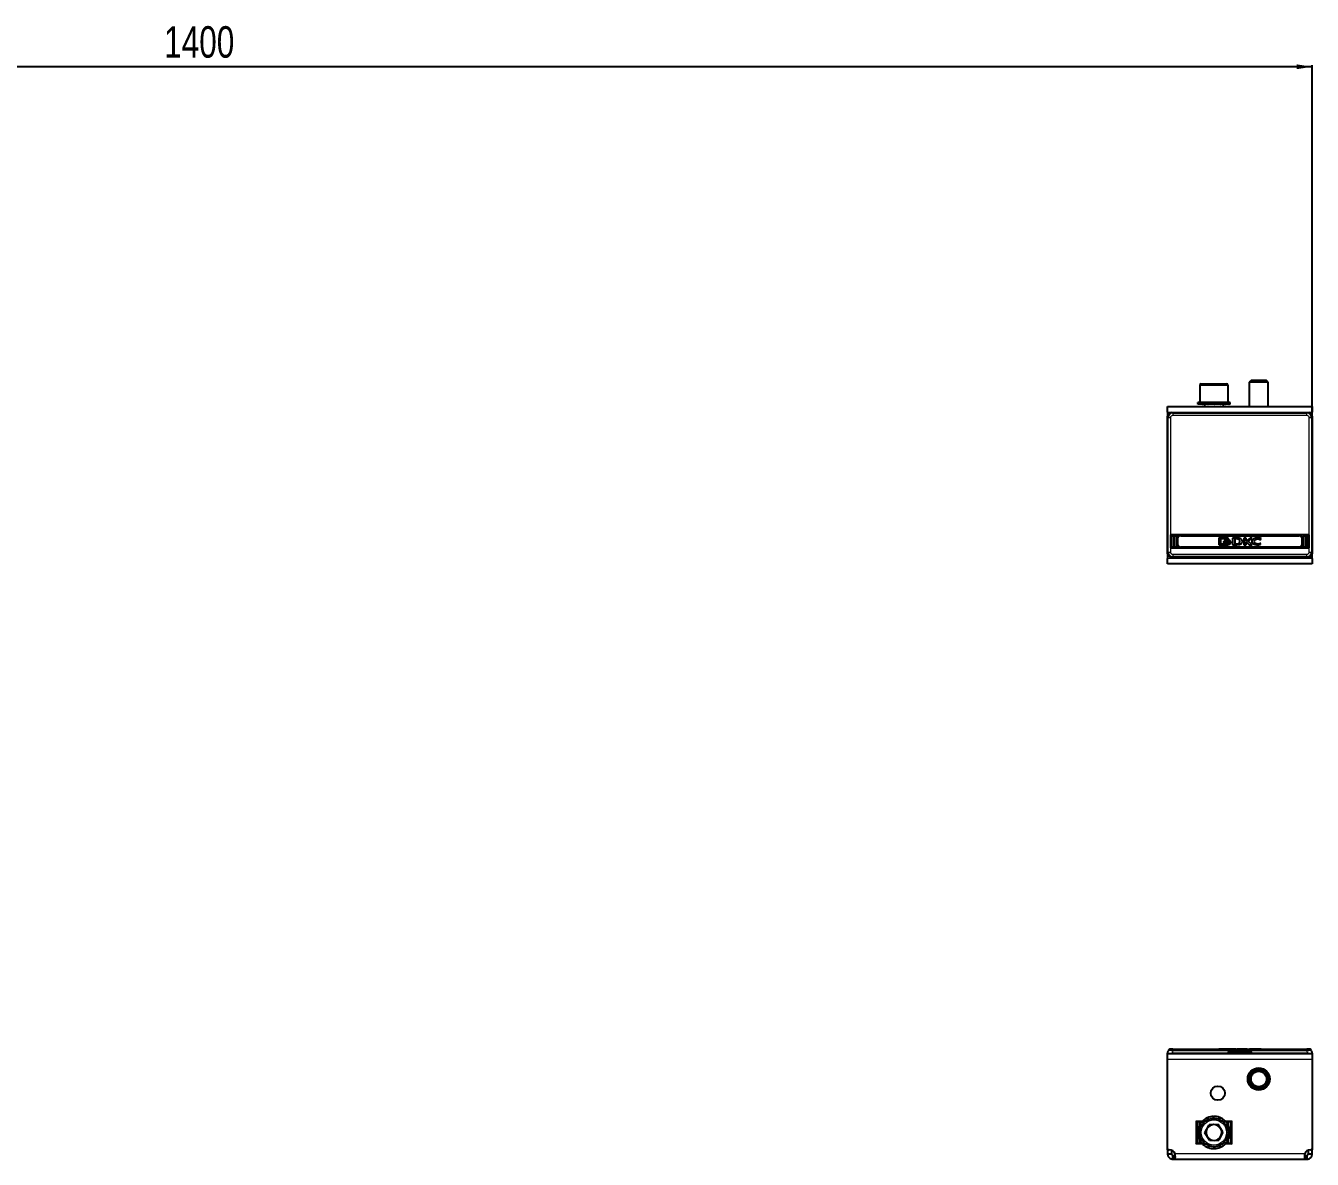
# Model space of a CAD drawing. Header units: millimetres. Extents: x -438 to 4980, y -870 to 658.
# Drawn here: x 379 to 1197, y -183 to 537 of the extents above; entities that cross this region are included whole.
import ezdxf

# ---------------------------------------------------------------- set-up
doc = ezdxf.new("R2010")
doc.units = ezdxf.units.MM
doc.layers.add('FORMAT', color=7, linetype='Continuous')
doc.styles.add('SLDTEXTSTYLE0', font='TXT', dxfattribs={"width": 0.75})
doc.dimstyles.new('SLDDIMSTYLE0', dxfattribs={"dimtxt": 20, "dimasz": 10, "dimexe": 0, "dimexo": 0.0625, "dimgap": 5, "dimtad": 2, "dimdec": 1, "dimrnd": 1e-09, "dimzin": 12, "dimdsep": 46, "dimtxsty": 'SLDTEXTSTYLE0', "dimsah": 1, "dimcen": 0.09, "dimadec": 0, "dimazin": 3, "dimtfac": 1, "dimtofl": 0, "dimtmove": 0, "dimatfit": 3, "dimfxl": 0, "dimfrac": 2, "dimtolj": 1, "dimtzin": 12, "dimarcsym": 0})

# ---------------------------------------------------------------- blocks, each defined once
blk = doc.blocks.new('_D_3')
at = {"layer": 'FORMAT'}
for p, q in [((-203.42, 288.93), (-203.42, 511.86)), ((1196.58, 510.86), (-203.42, 510.86)), ((1196.58, 288.93), (1196.58, 511.86))]:
    blk.add_line(p, q, dxfattribs=at)
for points in [[(-203.42, 510.86), (-193.42, 509.32), (-193.42, 512.4)], [(1196.58, 510.86), (1186.58, 512.4), (1186.58, 509.32)]]:
    blk.add_solid(points, dxfattribs=at)
at = {"layer": 'FORMAT', "insert": (467.02, 536.64), "char_height": 20, "attachment_point": 1, "style": 'SLDTEXTSTYLE0'}
blk.add_mtext('1400', dxfattribs=at)

msp = doc.modelspace()

# ---------------------------------------------------------------- linework, layer by layer
at = {"color": 7, "linetype": 'Continuous', "lineweight": 25}
for p, q in [((1157.65, 311.45), (1156.58, 310.37)), ((1167.5, 311.45), (1157.65, 311.45)), ((1168.58, 310.37), (1167.5, 311.45)), ((1125.08, 308.45), (1125.08, 297.45)), ((1126.08, 309.45), (1134.52, 309.45)), ((1134.52, 309.45), (1142.08, 309.45)), ((1143.08, 297.45), (1143.08, 308.45)), ((1156.58, 310.37), (1156.58, 294.95)), ((1168.58, 310.37), (1156.58, 310.37)), ((1168.58, 294.95), (1168.58, 310.37)), ((1104.58, 291.45), (1104.58, 294.95)), ((1104.58, 294.95), (1196.58, 294.95)), ((1123.83, 297.45), (1123.83, 296.45)), ((1123.83, 297.45), (1123.83, 297.2)), ((1124.65, 297.45), (1123.83, 297.45)), ((1123.83, 297.45), (1123.83, 297.45)), ((1123.83, 296.45), (1123.83, 296.7)), ((1124.65, 296.45), (1123.83, 296.45)), ((1123.83, 296.45), (1123.83, 296.45)), ((1124.65, 297.45), (1124.75, 297.45)), ((1124.65, 296.45), (1124.75, 296.45)), ((1124.75, 297.45), (1124.75, 297.2)), ((1126.9, 297.45), (1124.75, 297.45)), ((1124.75, 296.45), (1124.75, 296.7)), ((1126.9, 296.45), (1124.75, 296.45)), ((1126.9, 297.45), (1127.08, 297.45)), ((1126.9, 296.45), (1127.08, 296.45)), ((1127.08, 297.45), (1127.08, 297.2)), ((1130.25, 297.45), (1127.08, 297.45)), ((1127.08, 296.45), (1127.08, 296.7)), ((1130.25, 296.45), (1127.08, 296.45)), ((1128.08, 296.45), (1128.08, 294.95)), ((1130.25, 297.45), (1130.48, 297.45)), ((1130.25, 296.45), (1130.48, 296.45)), ((1130.48, 297.45), (1130.48, 297.2)), ((1134.18, 297.45), (1130.48, 297.45)), ((1130.48, 296.45), (1130.48, 296.7)), ((1134.18, 296.45), (1130.48, 296.45)), ((1134.18, 297.45), (1134.26, 297.45)), ((1134.18, 296.45), (1134.34, 296.45)), ((1134.34, 296.45), (1134.43, 296.45)), ((1134.38, 297.45), (1134.43, 297.45)), ((1134.43, 297.45), (1134.43, 297.2)), ((1138.09, 297.45), (1134.43, 297.45)), ((1134.43, 296.45), (1134.43, 296.7)), ((1138.09, 296.45), (1134.43, 296.45)), ((1138.09, 297.45), (1138.32, 297.45)), ((1138.09, 296.45), (1138.32, 296.45)), ((1138.32, 297.45), (1138.32, 297.2)), ((1141.4, 297.45), (1138.32, 297.45)), ((1138.32, 296.45), (1138.32, 296.7)), ((1141.4, 296.45), (1138.32, 296.45)), ((1140.08, 294.95), (1140.08, 296.45)), ((1141.4, 297.45), (1141.57, 297.45)), ((1141.4, 296.45), (1141.57, 296.45)), ((1141.57, 297.45), (1141.57, 297.2)), ((1143.59, 297.45), (1141.57, 297.45)), ((1141.57, 296.45), (1141.57, 296.7)), ((1143.59, 296.45), (1141.57, 296.45)), ((1143.59, 297.45), (1143.68, 297.45)), ((1143.59, 296.45), (1143.68, 296.45)), ((1143.68, 297.45), (1143.68, 297.2)), ((1144.33, 297.45), (1143.68, 297.45)), ((1143.68, 296.45), (1143.68, 296.7)), ((1144.33, 296.45), (1143.68, 296.45)), ((1144.33, 296.45), (1144.33, 297.45)), ((1196.58, 294.95), (1196.58, 291.45)), ((1104.58, 291.45), (1104.58, 288.92)), ((1104.58, 288.3), (1104.58, 288.92)), ((1104.58, 202.1), (1104.58, 288.3)), ((1106.85, 291.2), (1107.48, 291.2)), ((1107.48, 291.2), (1143.08, 291.2)), ((1143.08, 291.2), (1143.08, 291.06)), ((1143.58, 290.93), (1157.58, 290.93)), ((1158.08, 291.06), (1158.08, 291.2)), ((1158.08, 291.2), (1193.68, 291.2)), ((1193.68, 291.2), (1194.3, 291.2)), ((1196.58, 288.92), (1196.58, 291.45)), ((1196.58, 288.92), (1196.58, 288.3)), ((1196.58, 288.3), (1196.58, 202.1)), ((1194.68, 213.4), (1106.48, 213.4)), ((1106.48, 213.4), (1106.48, 205.2)), ((1106.98, 205.9), (1106.98, 212.7)), ((1107.18, 212.9), (1108.28, 212.9)), ((1108.48, 212.7), (1108.48, 205.9)), ((1108.98, 205.9), (1108.98, 212.7)), ((1109.18, 212.9), (1110.28, 212.9)), ((1110.48, 212.7), (1110.48, 205.9)), ((1112.98, 212.9), (1188.18, 212.9)), ((1190.68, 212.7), (1190.68, 205.9)), ((1190.88, 212.9), (1191.98, 212.9)), ((1192.18, 205.9), (1192.18, 212.7)), ((1192.68, 212.7), (1192.68, 205.9)), ((1192.88, 212.9), (1193.98, 212.9)), ((1194.18, 205.9), (1194.18, 212.7)), ((1194.68, 205.2), (1194.68, 213.4)), ((1106.48, 205.2), (1194.68, 205.2)), ((1108.28, 205.7), (1107.18, 205.7)), ((1110.28, 205.7), (1109.18, 205.7)), ((1110.98, 207.7), (1110.98, 210.9)), ((1188.18, 205.7), (1112.98, 205.7)), ((1137.15, 210.96), (1137.15, 207.64)), ((1142.83, 211.4), (1137.59, 211.4)), ((1137.59, 207.2), (1142.83, 207.2)), ((1138.56, 211.07), (1142.74, 211.07)), ((1138.56, 207.53), (1138.56, 211.07)), ((1141.02, 207.52), (1138.56, 207.53)), ((1140.3, 209.38), (1140.3, 208.93)), ((1140.3, 208.67), (1140.3, 208.2)), ((1142.74, 211.07), (1142.74, 210.68)), ((1142.74, 210.68), (1143.26, 210.68)), ((1143.26, 210.68), (1143.26, 210.96)), ((1144.75, 208.83), (1144.75, 209.28)), ((1144.75, 208.1), (1144.75, 208.57)), ((1148.72, 211.42), (1145.9, 211.4)), ((1145.9, 211.4), (1145.9, 207.2)), ((1145.9, 207.2), (1148.58, 207.21)), ((1148.52, 210.83), (1147.48, 210.82)), ((1147.48, 210.82), (1147.48, 207.72)), ((1147.48, 207.72), (1148.43, 207.73)), ((1148.58, 207.21), (1148.59, 207.21)), ((1148.59, 207.21), (1148.61, 207.21)), ((1154.49, 211.4), (1153, 211.4)), ((1153, 211.4), (1153, 207.2)), ((1153, 207.2), (1154.51, 207.2)), ((1154.49, 209.43), (1154.49, 211.4)), ((1157.16, 211.4), (1154.49, 209.43)), ((1154.51, 208.96), (1156.52, 207.2)), ((1154.51, 207.2), (1154.51, 208.96)), ((1155.76, 209.54), (1158.29, 211.4)), ((1158.35, 207.2), (1155.76, 209.54)), ((1156.52, 207.2), (1158.35, 207.2)), ((1158.29, 211.4), (1157.16, 211.4)), ((1163.56, 210.38), (1163.75, 210.38)), ((1163.74, 207.43), (1163.93, 207.97)), ((1163.75, 210.38), (1164.01, 211.1)), ((1163.93, 207.97), (1163.77, 207.97)), ((1190.18, 207.7), (1190.18, 210.9)), ((1191.98, 205.7), (1190.88, 205.7)), ((1193.98, 205.7), (1192.88, 205.7)), ((1104.58, 201.47), (1104.58, 202.1)), ((1104.58, 201.47), (1104.58, 198.45)), ((1104.58, 194.95), (1104.58, 198.45)), ((1107.48, 199.2), (1106.85, 199.2)), ((1143.08, 199.2), (1107.48, 199.2)), ((1143.08, 199.2), (1143.08, 199.33)), ((1143.58, 199.47), (1157.58, 199.47)), ((1158.08, 199.33), (1158.08, 199.2)), ((1193.68, 199.2), (1158.08, 199.2)), ((1194.3, 199.2), (1193.68, 199.2)), ((1196.58, 202.1), (1196.58, 201.47)), ((1196.58, 198.45), (1196.58, 201.47)), ((1196.58, 198.45), (1196.58, 194.95)), ((1196.58, 194.95), (1104.58, 194.95)), ((1104.58, -116.1), (1105.03, -114.41)), ((1107.93, -113.3), (1106.48, -113.3)), ((1107.93, -113.3), (1193.23, -113.3)), ((1137.15, -113.1), (1137.15, -113.3)), ((1142.81, -113.1), (1142.87, -113.1)), ((1142.87, -113.1), (1142.87, -113.3)), ((1142.87, -113.1), (1144, -113.1)), ((1144, -113.1), (1144, -113.3)), ((1144, -113.1), (1146.66, -113.1)), ((1146.66, -113.1), (1146.66, -113.3)), ((1146.66, -113.1), (1148.15, -113.1)), ((1148.15, -113.1), (1148.15, -113.3)), ((1148.96, -113.07), (1148.96, -113.3)), ((1152.43, -113.1), (1155.26, -113.1)), ((1155.26, -113.1), (1155.26, -113.3)), ((1156.4, -113.1), (1156.4, -113.3)), ((1156.66, -113.1), (1156.66, -113.3)), ((1157.89, -113.1), (1157.89, -113.3)), ((1158.33, -113.1), (1163.57, -113.1)), ((1164.01, -113.1), (1164.01, -113.3)), ((1194.68, -113.3), (1193.23, -113.3)), ((1196.13, -114.41), (1196.58, -116.1)), ((1104.58, -116.3), (1104.58, -116.1)), ((1104.58, -119.8), (1104.58, -116.3)), ((1196.58, -116.3), (1104.58, -116.3)), ((1104.58, -176.4), (1104.58, -119.8)), ((1143.08, -116.1), (1107.48, -116.1)), ((1143.08, -115.6), (1143.08, -116.1)), ((1143.08, -116.3), (1143.08, -116.1)), ((1157.58, -115.1), (1143.58, -115.1)), ((1158.08, -116.1), (1158.08, -115.6)), ((1193.68, -116.1), (1158.08, -116.1)), ((1158.08, -116.3), (1158.08, -116.1)), ((1196.58, -116.3), (1196.58, -119.8)), ((1196.58, -119.8), (1196.58, -176.4)), ((1122.73, -158.95), (1123.08, -159.3)), ((1123.08, -173.3), (1123.08, -159.3)), ((1123.08, -159.3), (1126.59, -159.3)), ((1123.08, -159.3), (1123.43, -159.65)), ((1125.64, -163.18), (1124.46, -162.74)), ((1124.55, -162.51), (1125.68, -163.06)), ((1124.83, -161.88), (1124.83, -160)), ((1125.99, -160), (1124.83, -160)), ((1127.47, -160.18), (1126.56, -159.33)), ((1126.73, -159.15), (1127.56, -160.09)), ((1127.08, -159.55), (1127.08, -159.82)), ((1128.31, -166.54), (1130.98, -161.42)), ((1130.32, -158.12), (1129.79, -156.99)), ((1130.02, -156.88), (1130.43, -158.07)), ((1136.75, -161.18), (1130.98, -161.42)), ((1133.73, -157.3), (1133.68, -156.05)), ((1133.93, -156.05), (1133.86, -157.3)), ((1139.85, -166.05), (1136.75, -161.18)), ((1137.2, -157.86), (1137.63, -156.68)), ((1137.87, -156.77), (1137.32, -157.9)), ((1140.19, -159.69), (1141.04, -158.77)), ((1141.22, -158.95), (1140.28, -159.78)), ((1145.08, -159.3), (1141.57, -159.3)), ((1143.33, -160), (1142.16, -160)), ((1142.25, -162.53), (1143.39, -162.01)), ((1143.49, -162.24), (1142.31, -162.65)), ((1143.33, -161.88), (1143.33, -160)), ((1144.73, -159.65), (1145.08, -159.3)), ((1145.08, -159.3), (1145.43, -158.95)), ((1145.08, -173.3), (1145.08, -159.3)), ((1123.83, -166.44), (1125.08, -166.52)), ((1125.09, -166.64), (1123.84, -166.69)), ((1124.67, -170.35), (1125.85, -169.94)), ((1125.9, -170.06), (1124.77, -170.58)), ((1124.83, -172.6), (1124.83, -170.71)), ((1131.41, -171.41), (1128.31, -166.54)), ((1131.41, -171.41), (1137.17, -171.17)), ((1139.85, -166.05), (1137.17, -171.17)), ((1143.6, -170.08), (1142.48, -169.54)), ((1142.52, -169.42), (1143.69, -169.85)), ((1143.07, -165.95), (1144.32, -165.9)), ((1144.33, -166.15), (1143.08, -166.08)), ((1143.33, -172.6), (1143.33, -170.71)), ((1104.58, -177.29), (1104.58, -176.4)), ((1104.58, -177.29), (1104.58, -179.8)), ((1104.58, -179.8), (1107.08, -179.8)), ((1107.08, -177.51), (1107.08, -179.8)), ((1122.73, -173.65), (1123.08, -173.3)), ((1123.08, -173.3), (1123.43, -172.95)), ((1126.59, -173.3), (1123.08, -173.3)), ((1124.83, -172.6), (1125.99, -172.6)), ((1126.93, -173.65), (1127.87, -172.82)), ((1127.96, -172.9), (1127.12, -173.82)), ((1130.29, -175.82), (1130.84, -174.69)), ((1130.96, -174.74), (1130.52, -175.91)), ((1134.22, -176.55), (1134.3, -175.29)), ((1134.43, -175.29), (1134.47, -176.54)), ((1138.14, -175.71), (1137.73, -174.52)), ((1137.84, -174.47), (1138.36, -175.61)), ((1141.43, -173.44), (1140.6, -172.5)), ((1140.68, -172.41), (1141.6, -173.26)), ((1141.08, -173.05), (1141.08, -172.78)), ((1141.57, -173.3), (1145.08, -173.3)), ((1142.16, -172.6), (1143.33, -172.6)), ((1144.73, -172.95), (1145.08, -173.3)), ((1145.08, -173.3), (1145.43, -173.65)), ((1194.08, -179.8), (1194.08, -177.51)), ((1194.08, -179.8), (1196.58, -179.8)), ((1196.58, -176.4), (1196.58, -177.29)), ((1196.58, -179.8), (1196.58, -177.29)), ((1108.08, -183.3), (1108.08, -180.8)), ((1108.08, -180.8), (1109.17, -180.8)), ((1108.08, -183.3), (1109.17, -183.3)), ((1109.17, -183.3), (1109.17, -180.8)), ((1109.17, -183.3), (1191.99, -183.3)), ((1191.99, -180.8), (1191.99, -183.3)), ((1191.99, -180.8), (1193.08, -180.8)), ((1191.99, -183.3), (1193.08, -183.3)), ((1193.08, -180.8), (1193.08, -183.3))]:
    msp.add_line(p, q, dxfattribs=at)
at = {"color": 8, "linetype": 'Continuous', "lineweight": 18}
for p, q in [((1134.57, 308.45), (1125.08, 308.45)), ((1143.08, 308.45), (1134.57, 308.45)), ((1104.58, 291.45), (1196.58, 291.45)), ((1105.03, 287.85), (1104.58, 288.3)), ((1106.48, 287.85), (1105.03, 287.85)), ((1105.03, 202.55), (1105.03, 287.85)), ((1106.48, 287.85), (1106.48, 213.4)), ((1107.48, 291.2), (1107.93, 290.74)), ((1107.93, 290.74), (1107.93, 289.3)), ((1107.93, 290.74), (1193.23, 290.74)), ((1193.23, 289.3), (1107.93, 289.3)), ((1193.23, 290.74), (1193.68, 291.2)), ((1193.23, 289.3), (1193.23, 290.74)), ((1194.68, 213.4), (1194.68, 287.85)), ((1196.13, 287.85), (1194.68, 287.85)), ((1196.58, 288.3), (1196.13, 287.85)), ((1196.13, 287.85), (1196.13, 202.55)), ((1106.98, 205.9), (1106.98, 212.7)), ((1106.98, 212.7), (1107.08, 212.7)), ((1106.98, 212.7), (1106.98, 212.7)), ((1107.08, 212.7), (1107.08, 205.9)), ((1107.18, 212.8), (1107.18, 212.9)), ((1107.18, 212.9), (1108.28, 212.9)), ((1107.18, 212.9), (1107.18, 212.9)), ((1108.28, 212.8), (1107.18, 212.8)), ((1108.28, 212.8), (1108.28, 212.9)), ((1108.28, 212.9), (1108.28, 212.9)), ((1108.38, 205.9), (1108.38, 212.7)), ((1108.38, 212.7), (1108.48, 212.7)), ((1108.48, 212.7), (1108.48, 205.9)), ((1108.48, 212.7), (1108.48, 212.7)), ((1108.98, 205.9), (1108.98, 212.7)), ((1108.98, 212.7), (1109.08, 212.7)), ((1108.98, 212.7), (1108.98, 212.7)), ((1109.08, 212.7), (1109.08, 205.9)), ((1109.18, 212.8), (1109.18, 212.9)), ((1109.18, 212.9), (1110.28, 212.9)), ((1109.18, 212.9), (1109.18, 212.9)), ((1110.28, 212.8), (1109.18, 212.8)), ((1110.28, 212.8), (1110.28, 212.9)), ((1110.28, 212.9), (1110.28, 212.9)), ((1110.38, 205.9), (1110.38, 212.7)), ((1110.38, 212.7), (1110.48, 212.7)), ((1110.48, 212.7), (1110.48, 205.9)), ((1110.48, 212.7), (1110.48, 212.7)), ((1112.98, 212.9), (1188.18, 212.9)), ((1112.98, 212.8), (1112.98, 212.9)), ((1112.98, 212.9), (1112.98, 212.9)), ((1188.18, 212.8), (1112.98, 212.8)), ((1188.18, 212.9), (1188.18, 212.8)), ((1188.18, 212.9), (1188.18, 212.9)), ((1190.68, 212.7), (1190.78, 212.7)), ((1190.68, 205.9), (1190.68, 212.7)), ((1190.68, 212.7), (1190.68, 212.7)), ((1190.78, 212.7), (1190.78, 205.9)), ((1190.88, 212.9), (1190.88, 212.8)), ((1190.88, 212.9), (1191.98, 212.9)), ((1190.88, 212.9), (1190.88, 212.9)), ((1191.98, 212.8), (1190.88, 212.8)), ((1191.98, 212.9), (1191.98, 212.8)), ((1191.98, 212.9), (1191.98, 212.9)), ((1192.08, 205.9), (1192.08, 212.7)), ((1192.08, 212.7), (1192.18, 212.7)), ((1192.18, 212.7), (1192.18, 205.9)), ((1192.18, 212.7), (1192.18, 212.7)), ((1192.68, 205.9), (1192.68, 212.7)), ((1192.78, 212.7), (1192.68, 212.7)), ((1192.68, 212.7), (1192.68, 212.7)), ((1192.78, 212.7), (1192.78, 205.9)), ((1192.88, 212.8), (1192.88, 212.9)), ((1192.88, 212.9), (1193.98, 212.9)), ((1192.88, 212.9), (1192.88, 212.9)), ((1193.98, 212.8), (1192.88, 212.8)), ((1193.98, 212.8), (1193.98, 212.9)), ((1193.98, 212.9), (1193.98, 212.9)), ((1194.08, 205.9), (1194.08, 212.7)), ((1194.18, 212.7), (1194.08, 212.7)), ((1194.18, 212.7), (1194.18, 205.9)), ((1194.18, 212.7), (1194.18, 212.7)), ((1106.48, 205.2), (1106.48, 202.55)), ((1106.98, 205.9), (1107.08, 205.9)), ((1106.98, 205.9), (1106.98, 205.9)), ((1107.18, 205.8), (1108.28, 205.8)), ((1107.18, 205.7), (1107.18, 205.8)), ((1108.28, 205.7), (1107.18, 205.7)), ((1107.18, 205.7), (1107.18, 205.7)), ((1108.28, 205.7), (1108.28, 205.8)), ((1108.28, 205.7), (1108.28, 205.7)), ((1108.38, 205.9), (1108.48, 205.9)), ((1108.48, 205.9), (1108.48, 205.9)), ((1108.98, 205.9), (1109.08, 205.9)), ((1108.98, 205.9), (1108.98, 205.9)), ((1109.18, 205.8), (1110.28, 205.8)), ((1109.18, 205.7), (1109.18, 205.8)), ((1110.28, 205.7), (1109.18, 205.7)), ((1109.18, 205.7), (1109.18, 205.7)), ((1110.28, 205.7), (1110.28, 205.8)), ((1110.28, 205.7), (1110.28, 205.7)), ((1110.38, 205.9), (1110.48, 205.9)), ((1110.48, 205.9), (1110.48, 205.9)), ((1110.98, 207.7), (1110.98, 210.9)), ((1111.08, 210.9), (1110.98, 210.9)), ((1110.98, 210.9), (1110.98, 210.9)), ((1111.08, 207.7), (1110.98, 207.7)), ((1110.98, 207.7), (1110.98, 207.7)), ((1111.08, 210.9), (1111.08, 207.7)), ((1112.98, 205.8), (1188.18, 205.8)), ((1112.98, 205.8), (1112.98, 205.7)), ((1188.18, 205.7), (1112.98, 205.7)), ((1112.98, 205.7), (1112.98, 205.7)), ((1188.18, 205.7), (1188.18, 205.8)), ((1188.18, 205.7), (1188.18, 205.7)), ((1190.08, 207.7), (1190.08, 210.9)), ((1190.18, 210.9), (1190.08, 210.9)), ((1190.18, 207.7), (1190.08, 207.7)), ((1190.18, 210.9), (1190.18, 207.7)), ((1190.18, 210.9), (1190.18, 210.9)), ((1190.18, 207.7), (1190.18, 207.7)), ((1190.68, 205.9), (1190.78, 205.9)), ((1190.68, 205.9), (1190.68, 205.9)), ((1190.88, 205.8), (1191.98, 205.8)), ((1190.88, 205.8), (1190.88, 205.7)), ((1191.98, 205.7), (1190.88, 205.7)), ((1190.88, 205.7), (1190.88, 205.7)), ((1191.98, 205.8), (1191.98, 205.7)), ((1191.98, 205.7), (1191.98, 205.7)), ((1192.08, 205.9), (1192.18, 205.9)), ((1192.18, 205.9), (1192.18, 205.9)), ((1192.78, 205.9), (1192.68, 205.9)), ((1192.68, 205.9), (1192.68, 205.9)), ((1192.88, 205.7), (1192.88, 205.8)), ((1192.88, 205.8), (1193.98, 205.8)), ((1193.98, 205.7), (1192.88, 205.7)), ((1192.88, 205.7), (1192.88, 205.7)), ((1193.98, 205.7), (1193.98, 205.8)), ((1193.98, 205.7), (1193.98, 205.7)), ((1194.18, 205.9), (1194.08, 205.9)), ((1194.18, 205.9), (1194.18, 205.9)), ((1194.68, 202.55), (1194.68, 205.2)), ((1104.58, 202.1), (1105.03, 202.55)), ((1196.58, 198.45), (1104.58, 198.45)), ((1105.03, 202.55), (1106.48, 202.55)), ((1107.93, 199.65), (1107.48, 199.2)), ((1107.93, 201.1), (1193.23, 201.1)), ((1107.93, 201.1), (1107.93, 199.65)), ((1193.23, 199.65), (1107.93, 199.65)), ((1193.23, 199.65), (1193.23, 201.1)), ((1193.68, 199.2), (1193.23, 199.65)), ((1194.68, 202.55), (1196.13, 202.55)), ((1196.13, 202.55), (1196.58, 202.1)), ((1107.93, -114.41), (1107.48, -116.1)), ((1107.93, -113.3), (1107.93, -114.41)), ((1193.23, -114.41), (1107.93, -114.41)), ((1139.26, -113.1), (1139.26, -113.3)), ((1150.07, -113.1), (1150.07, -113.3)), ((1152.43, -113.1), (1152.43, -113.3)), ((1158.33, -113.1), (1158.33, -113.3)), ((1163.57, -113.1), (1163.57, -113.3)), ((1193.23, -114.41), (1193.23, -113.3)), ((1193.68, -116.1), (1193.23, -114.41)), ((1196.58, -119.8), (1104.58, -119.8)), ((1143.58, -115.6), (1143.08, -115.6)), ((1143.58, -115.6), (1143.58, -115.1)), ((1143.58, -115.6), (1143.58, -116.3)), ((1157.58, -115.6), (1143.58, -115.6)), ((1157.58, -115.6), (1157.58, -115.1)), ((1157.58, -116.3), (1157.58, -115.6)), ((1157.58, -115.6), (1158.08, -115.6)), ((1122.73, -173.65), (1122.73, -158.95)), ((1122.73, -158.95), (1126.93, -158.95)), ((1126.28, -159.65), (1123.43, -159.65)), ((1123.43, -159.65), (1123.43, -172.95)), ((1140.88, -158.95), (1141.22, -158.95)), ((1141.22, -158.95), (1145.43, -158.95)), ((1144.73, -159.65), (1141.88, -159.65)), ((1144.73, -172.95), (1144.73, -159.65)), ((1145.43, -158.95), (1145.43, -173.65)), ((1105.14, -177.29), (1104.58, -177.29)), ((1191.75, -179.8), (1109.41, -179.8)), ((1126.93, -173.65), (1122.73, -173.65)), ((1123.43, -172.95), (1126.28, -172.95)), ((1127.27, -173.65), (1126.93, -173.65)), ((1145.43, -173.65), (1141.22, -173.65)), ((1141.88, -172.95), (1144.73, -172.95)), ((1196.58, -177.29), (1196.02, -177.29))]:
    msp.add_line(p, q, dxfattribs=at)
at = {"color": 7, "linetype": 'Continuous', "lineweight": 25}
for centre, radius in [((1162.58, -132.3), 7), ((1162.58, -132.3), 6.5), ((1162.58, -132.3), 6), ((1162.58, -132.3), 4.92), ((1136.58, -141.3), 4.5), ((1134.08, -166.3), 9)]:
    msp.add_circle(centre, radius, dxfattribs=at)
at = {"color": 8, "linetype": 'Continuous', "lineweight": 18}
for centre, radius in [((1162.58, -132.3), 6.25), ((1134.08, -166.3), 8)]:
    msp.add_circle(centre, radius, dxfattribs=at)
at = {"color": 7, "linetype": 'Continuous', "lineweight": 25}
for centre, radius, start, end in [((1126.08, 308.45), 1, 90, 180), ((1142.08, 308.45), 1, 0, 90), ((1107.18, 212.7), 0.2, 90, 180), ((1108.28, 212.7), 0.2, 360, 90), ((1109.18, 212.7), 0.2, 90, 180), ((1110.28, 212.7), 0.2, 360, 90), ((1112.98, 210.9), 2, 90, 180), ((1188.18, 210.9), 2, 0, 90), ((1190.88, 212.7), 0.2, 90, 180), ((1191.98, 212.7), 0.2, 0, 90), ((1192.88, 212.7), 0.2, 90, 180), ((1193.98, 212.7), 0.2, 0, 90), ((1107.18, 205.9), 0.2, 180, 270), ((1108.28, 205.9), 0.2, 270, 360), ((1109.18, 205.9), 0.2, 180, 270), ((1110.28, 205.9), 0.2, 270, 360), ((1112.98, 207.7), 2, 180, 270), ((1188.18, 207.7), 2, 270, 0), ((1190.88, 205.9), 0.2, 180, 270), ((1191.98, 205.9), 0.2, 270, 0), ((1192.88, 205.9), 0.2, 180, 270), ((1193.98, 205.9), 0.2, 270, 0), ((1106.48, -114.8), 1.5, 90, 165), ((1194.68, -114.8), 1.5, 15, 90), ((1143.58, -115.6), 0.5, 90, 180), ((1157.58, -115.6), 0.5, 0, 90), ((1134.08, -166.3), 10.25, 159.71037, 180.81447), ((1134.08, -166.3), 10.25, 137.21037, 158.31447), ((1134.08, -166.3), 10.25, 114.71037, 135.81447), ((1134.08, -166.3), 5, 92.43345, 152.43345), ((1134.08, -166.3), 10.25, 92.21037, 113.31447), ((1134.08, -166.3), 5, 32.43345, 92.43345), ((1134.08, -166.3), 10.25, 69.71037, 90.81447), ((1134.08, -166.3), 10.25, 47.21037, 68.31447), ((1134.08, -166.3), 10.25, 24.71037, 45.81447), ((1134.08, -166.3), 10.25, 2.21037, 23.31447), ((1134.08, -166.3), 10.25, 182.21037, 203.31447), ((1134.08, -166.3), 10.25, 204.71037, 225.81447), ((1134.08, -166.3), 5, 152.43345, 212.43345), ((1134.08, -166.3), 5, 212.43345, 272.43345), ((1134.08, -166.3), 5, 272.43345, 332.43345), ((1134.08, -166.3), 5, 332.43345, 32.43345), ((1134.08, -166.3), 10.25, 317.21037, 338.31447), ((1134.08, -166.3), 10.25, 339.71037, 0.81447), ((1105.58, -176.4), 1, 180, 276.37937), ((1106.08, -180.87), 3.5, 17.82529, 96.37937), ((1134.08, -166.3), 10.25, 227.21037, 248.31447), ((1134.08, -166.3), 10.25, 249.71037, 270.81447), ((1134.08, -166.3), 10.25, 272.21037, 293.31447), ((1134.08, -166.3), 10.25, 294.71037, 315.81447), ((1195.08, -180.87), 3.5, 83.62063, 162.17471), ((1195.58, -176.4), 1, 263.62063, 0)]:
    msp.add_arc(centre, radius, start, end, dxfattribs=at)
at = {"color": 8, "linetype": 'Continuous', "lineweight": 18}
for centre, radius, start, end in [((1107.18, 212.7), 0.198, 90, 180), ((1107.18, 212.7), 0.0982, 90, 180), ((1108.28, 212.7), 0.198, 360, 90), ((1108.28, 212.7), 0.0982, 360, 90), ((1109.18, 212.7), 0.198, 90, 180), ((1109.18, 212.7), 0.0982, 90, 180), ((1110.28, 212.7), 0.198, 360, 90), ((1110.28, 212.7), 0.0982, 360, 90), ((1112.98, 210.9), 2, 90, 180), ((1112.98, 210.9), 1.9, 90, 180), ((1188.18, 210.9), 2, 0, 90), ((1188.18, 210.9), 1.9, 0, 90), ((1190.88, 212.7), 0.198, 90, 180), ((1190.88, 212.7), 0.0982, 90, 180), ((1191.98, 212.7), 0.198, 0, 90), ((1191.98, 212.7), 0.0982, 0, 90), ((1192.88, 212.7), 0.198, 90, 180), ((1192.88, 212.7), 0.0982, 90, 180), ((1193.98, 212.7), 0.198, 0, 90), ((1193.98, 212.7), 0.0982, 0, 90), ((1107.18, 205.9), 0.198, 180, 270), ((1107.18, 205.9), 0.0982, 180, 270), ((1108.28, 205.9), 0.0982, 270, 360), ((1108.28, 205.9), 0.198, 270, 360), ((1109.18, 205.9), 0.198, 180, 270), ((1109.18, 205.9), 0.0982, 180, 270), ((1110.28, 205.9), 0.0982, 270, 360), ((1110.28, 205.9), 0.198, 270, 360), ((1112.98, 207.7), 2, 180, 270), ((1112.98, 207.7), 1.9, 180, 270), ((1188.18, 207.7), 1.9, 270, 0), ((1188.18, 207.7), 2, 270, 0), ((1190.88, 205.9), 0.198, 180, 270), ((1190.88, 205.9), 0.0982, 180, 270), ((1191.98, 205.9), 0.0982, 270, 0), ((1191.98, 205.9), 0.198, 270, 0), ((1192.88, 205.9), 0.198, 180, 270), ((1192.88, 205.9), 0.0982, 180, 270), ((1193.98, 205.9), 0.0982, 270, 0), ((1193.98, 205.9), 0.198, 270, 0)]:
    msp.add_arc(centre, radius, start, end, dxfattribs=at)
at = {"color": 7, "linetype": 'Continuous', "lineweight": 25}
for centre, major_axis, ratio, start_param, end_param in [((1107.63, 288.15), (2.27, -2.27), 0.935113, 2.575748, 3.707437), ((1143.58, 291.06), (0.5, 0), 0.267949, 3.141593, 4.712389), ((1157.58, 291.06), (0.5, 0), 0.267949, 4.712389, 6.283185), ((1193.53, 288.15), (-2.27, -2.27), 0.935113, 2.575748, 3.707437), ((1107.63, 202.25), (2.27, 2.27), 0.935113, 2.575748, 3.707437), ((1143.58, 199.33), (0.5, 0), 0.267949, 1.570796, 3.141593), ((1157.58, 199.33), (0.5, 0), 0.267949, 0, 1.570796), ((1193.53, 202.25), (-2.27, 2.27), 0.935113, 2.575748, 3.707437), ((1104.58, -127.69), (3.1, 11.57), 0.250563, 0.067037, 0.253072), ((1196.58, -127.69), (-3.1, 11.57), 0.250563, 6.030113, 6.216148)]:
    msp.add_ellipse(centre, major_axis=major_axis, ratio=ratio, start_param=start_param, end_param=end_param, dxfattribs=at)
at = {"color": 8, "linetype": 'Continuous', "lineweight": 18}
for centre, major_axis, ratio, start_param, end_param in [((1108.03, 287.74), (2.13, -2.13), 0.997754, 2.389713, 3.893472), ((1108.03, 287.74), (1.13, -1.13), 0.935113, 2.389713, 3.893472), ((1193.12, 287.74), (2.13, 2.13), 0.997754, 5.531306, 7.035065), ((1193.12, 287.74), (-1.13, -1.13), 0.935113, 2.389713, 3.893472), ((1108.03, 202.65), (2.13, 2.13), 0.997754, 2.389713, 3.893472), ((1108.03, 202.65), (1.13, 1.13), 0.935113, 2.389713, 3.893472), ((1193.12, 202.65), (-1.13, 1.13), 0.935113, 2.389713, 3.893472), ((1193.12, 202.65), (-2.13, 2.13), 0.997754, 2.389713, 3.893472), ((1108.03, -114.8), (3, -0.38), 0.123038, 1.621093, 3.124852), ((1193.12, -114.8), (3, 0.38), 0.123038, 0.016741, 1.520499)]:
    msp.add_ellipse(centre, major_axis=major_axis, ratio=ratio, start_param=start_param, end_param=end_param, dxfattribs=at)
at = {"color": 7, "linetype": 'Continuous', "lineweight": 25}
for points, knots in [([(1123.83, 297.2), (1123.83, 297.24), (1123.83, 297.3), (1123.83, 297.38), (1123.83, 297.43), (1123.83, 297.45)], [0, 0, 0, 0, 0.499981, 0.749988, 1, 1, 1, 1]), ([(1123.83, 296.45), (1123.83, 296.47), (1123.83, 296.51), (1123.83, 296.59), (1123.83, 296.66), (1123.83, 296.7)], [0, 0, 0, 0, 0.25014, 0.50028, 1, 1, 1, 1]), ([(1124.75, 297.2), (1124.73, 297.24), (1124.7, 297.3), (1124.67, 297.38), (1124.66, 297.43), (1124.65, 297.45)], [0, 0, 0, 0, 0.499981, 0.749988, 1, 1, 1, 1]), ([(1124.65, 296.45), (1124.66, 296.47), (1124.67, 296.51), (1124.7, 296.59), (1124.73, 296.66), (1124.75, 296.7)], [0, 0, 0, 0, 0.25014, 0.50028, 1, 1, 1, 1]), ([(1127.08, 297.2), (1127.05, 297.24), (1127.01, 297.3), (1126.95, 297.38), (1126.92, 297.43), (1126.9, 297.45)], [0, 0, 0, 0, 0.4999808, 0.7499881, 1, 1, 1, 1]), ([(1126.9, 296.45), (1126.92, 296.47), (1126.95, 296.51), (1127.01, 296.59), (1127.05, 296.66), (1127.08, 296.7)], [0, 0, 0, 0, 0.25014, 0.50028, 1, 1, 1, 1]), ([(1130.48, 297.2), (1130.44, 297.24), (1130.38, 297.3), (1130.31, 297.38), (1130.27, 297.43), (1130.25, 297.45)], [0, 0, 0, 0, 0.499981, 0.749988, 1, 1, 1, 1]), ([(1130.25, 296.45), (1130.27, 296.47), (1130.31, 296.51), (1130.38, 296.59), (1130.44, 296.66), (1130.48, 296.7)], [0, 0, 0, 0, 0.2501401, 0.5002802, 1, 1, 1, 1]), ([(1134.43, 297.2), (1134.39, 297.24), (1134.32, 297.3), (1134.24, 297.38), (1134.2, 297.43), (1134.18, 297.45)], [0, 0, 0, 0, 0.4999808, 0.7499881, 1, 1, 1, 1]), ([(1134.18, 296.45), (1134.2, 296.47), (1134.24, 296.51), (1134.32, 296.59), (1134.39, 296.66), (1134.43, 296.7)], [0, 0, 0, 0, 0.25014, 0.50028, 1, 1, 1, 1]), ([(1134.43, 297.2), (1134.41, 297.27), (1134.38, 297.4), (1134.35, 297.43), (1134.34, 297.45)], [0, 0, 0, 0, 0.561794, 1, 1, 1, 1]), ([(1134.43, 296.7), (1134.41, 296.62), (1134.38, 296.49), (1134.35, 296.46), (1134.34, 296.45)], [0, 0, 0, 0, 0.561794, 1, 1, 1, 1]), ([(1138.32, 297.2), (1138.28, 297.24), (1138.23, 297.3), (1138.15, 297.38), (1138.11, 297.43), (1138.09, 297.45)], [0, 0, 0, 0, 0.499981, 0.749988, 1, 1, 1, 1]), ([(1138.09, 296.45), (1138.11, 296.47), (1138.15, 296.51), (1138.23, 296.59), (1138.28, 296.66), (1138.32, 296.7)], [0, 0, 0, 0, 0.25014, 0.50028, 1, 1, 1, 1]), ([(1141.57, 297.2), (1141.54, 297.24), (1141.5, 297.3), (1141.44, 297.38), (1141.41, 297.43), (1141.4, 297.45)], [0, 0, 0, 0, 0.499981, 0.749988, 1, 1, 1, 1]), ([(1141.4, 296.45), (1141.41, 296.47), (1141.44, 296.51), (1141.5, 296.59), (1141.54, 296.66), (1141.57, 296.7)], [0, 0, 0, 0, 0.2501401, 0.5002802, 1, 1, 1, 1]), ([(1143.68, 297.2), (1143.66, 297.24), (1143.64, 297.3), (1143.61, 297.38), (1143.59, 297.43), (1143.59, 297.45)], [0, 0, 0, 0, 0.4999808, 0.7499881, 1, 1, 1, 1]), ([(1143.59, 296.45), (1143.59, 296.47), (1143.61, 296.51), (1143.64, 296.59), (1143.66, 296.66), (1143.68, 296.7)], [0, 0, 0, 0, 0.25014, 0.50028, 1, 1, 1, 1]), ([(1137.59, 211.4), (1137.52, 211.39), (1137.39, 211.37), (1137.25, 211.26), (1137.17, 211.11), (1137.16, 211.01), (1137.15, 210.96)], [0, 0, 0, 0, 0.281303, 0.555629, 0.773878, 1, 1, 1, 1]), ([(1137.15, 207.64), (1137.16, 207.57), (1137.18, 207.44), (1137.29, 207.3), (1137.43, 207.21), (1137.53, 207.2), (1137.59, 207.2)], [0, 0, 0, 0, 0.285197, 0.5604282, 0.7770436, 1, 1, 1, 1]), ([(1142.55, 208.38), (1142.26, 208.4), (1141.7, 208.43), (1141.02, 208.67), (1140.53, 208.98), (1140.37, 209.26), (1140.3, 209.38)], [0, 0, 0, 0, 0.341641, 0.638783, 0.834973, 1, 1, 1, 1]), ([(1140.3, 208.93), (1140.36, 208.83), (1140.48, 208.6), (1140.82, 208.34), (1141.49, 208.02), (1142.1, 207.97), (1142.55, 207.93)], [0, 0, 0, 0, 0.13872, 0.298957, 0.48357, 1, 1, 1, 1]), ([(1142.55, 207.67), (1142.26, 207.69), (1141.7, 207.72), (1141.02, 207.96), (1140.53, 208.27), (1140.37, 208.54), (1140.3, 208.67)], [0, 0, 0, 0, 0.34171, 0.638876, 0.835038, 1, 1, 1, 1]), ([(1140.3, 208.2), (1140.34, 208.13), (1140.41, 207.97), (1140.66, 207.73), (1140.88, 207.6), (1141.02, 207.52)], [0, 0, 0, 0, 0.244932, 0.514807, 1, 1, 1, 1]), ([(1142.55, 210.45), (1142.3, 210.43), (1141.83, 210.4), (1141.25, 210.17), (1140.83, 209.88), (1140.68, 209.63), (1140.61, 209.51)], [0, 0, 0, 0, 0.32886, 0.621368, 0.822445, 1, 1, 1, 1]), ([(1140.61, 209.51), (1140.63, 209.48), (1140.65, 209.42), (1140.69, 209.36), (1140.71, 209.34)], [0, 0, 0, 0, 0.556647, 1, 1, 1, 1]), ([(1140.71, 209.34), (1140.81, 209.46), (1141.05, 209.72), (1141.68, 210.03), (1142.21, 210.07), (1142.55, 210.1)], [0, 0, 0, 0, 0.235625, 0.507433, 1, 1, 1, 1]), ([(1142.55, 209.9), (1142.16, 209.86), (1141.63, 209.81), (1141.05, 209.5), (1140.87, 209.32), (1140.78, 209.24)], [0, 0, 0, 0, 0.607099, 0.813781, 1, 1, 1, 1]), ([(1140.78, 209.24), (1140.81, 209.21), (1140.87, 209.15), (1140.94, 209.1), (1140.97, 209.07)], [0, 0, 0, 0, 0.548878, 1, 1, 1, 1]), ([(1140.97, 209.07), (1141.22, 209.23), (1141.71, 209.52), (1142.28, 209.55), (1142.55, 209.56)], [0, 0, 0, 0, 0.521089, 1, 1, 1, 1]), ([(1142.55, 209.34), (1142.25, 209.33), (1141.75, 209.29), (1141.31, 209.07), (1141.13, 208.97)], [0, 0, 0, 0, 0.591571, 1, 1, 1, 1]), ([(1141.13, 208.97), (1141.19, 208.94), (1141.31, 208.88), (1141.44, 208.84), (1141.5, 208.82)], [0, 0, 0, 0, 0.5418477, 1, 1, 1, 1]), ([(1141.5, 208.82), (1141.69, 208.88), (1142.03, 208.98), (1142.39, 209), (1142.55, 209)], [0, 0, 0, 0, 0.540329, 1, 1, 1, 1]), ([(1144.5, 209.48), (1144.45, 209.58), (1144.34, 209.8), (1144.04, 210.04), (1143.47, 210.36), (1142.94, 210.41), (1142.55, 210.45)], [0, 0, 0, 0, 0.149079, 0.314363, 0.498773, 1, 1, 1, 1]), ([(1142.55, 210.1), (1142.78, 210.09), (1143.2, 210.07), (1143.74, 209.88), (1144.16, 209.63), (1144.33, 209.42), (1144.41, 209.32)], [0, 0, 0, 0, 0.322978, 0.614423, 0.818337, 1, 1, 1, 1]), ([(1144.32, 209.23), (1144.21, 209.34), (1143.97, 209.57), (1143.36, 209.83), (1142.87, 209.88), (1142.55, 209.9)], [0, 0, 0, 0, 0.2395414, 0.512395, 1, 1, 1, 1]), ([(1142.55, 209.56), (1142.89, 209.54), (1143.46, 209.5), (1143.94, 209.2), (1144.14, 209.07)], [0, 0, 0, 0, 0.598426, 1, 1, 1, 1]), ([(1143.97, 208.97), (1143.73, 209.09), (1143.28, 209.31), (1142.79, 209.33), (1142.55, 209.34)], [0, 0, 0, 0, 0.5283954, 1, 1, 1, 1]), ([(1144.75, 209.28), (1144.69, 209.18), (1144.54, 208.98), (1144.2, 208.75), (1143.55, 208.46), (1142.97, 208.41), (1142.55, 208.38)], [0, 0, 0, 0, 0.141525, 0.304329, 0.489562, 1, 1, 1, 1]), ([(1142.55, 209), (1142.76, 208.99), (1143.11, 208.98), (1143.45, 208.87), (1143.59, 208.82)], [0, 0, 0, 0, 0.579402, 1, 1, 1, 1]), ([(1142.55, 207.93), (1142.83, 207.95), (1143.35, 207.98), (1144.01, 208.19), (1144.49, 208.47), (1144.67, 208.72), (1144.75, 208.83)], [0, 0, 0, 0, 0.33644, 0.632575, 0.831337, 1, 1, 1, 1]), ([(1144.75, 208.57), (1144.69, 208.47), (1144.54, 208.26), (1144.2, 208.04), (1143.55, 207.74), (1142.97, 207.7), (1142.55, 207.67)], [0, 0, 0, 0, 0.141571, 0.304387, 0.489612, 1, 1, 1, 1]), ([(1143.26, 210.96), (1143.26, 211.02), (1143.24, 211.15), (1143.12, 211.3), (1142.98, 211.38), (1142.88, 211.39), (1142.83, 211.4)], [0, 0, 0, 0, 0.285248, 0.560563, 0.777151, 1, 1, 1, 1]), ([(1142.83, 207.2), (1143.04, 207.22), (1143.48, 207.27), (1144.03, 207.51), (1144.49, 207.77), (1144.67, 208), (1144.75, 208.1)], [0, 0, 0, 0, 0.289383, 0.600301, 0.822929, 1, 1, 1, 1]), ([(1143.59, 208.82), (1143.67, 208.84), (1143.8, 208.89), (1143.92, 208.95), (1143.97, 208.97)], [0, 0, 0, 0, 0.5753959, 1, 1, 1, 1]), ([(1144.14, 209.07), (1144.17, 209.1), (1144.24, 209.15), (1144.3, 209.21), (1144.32, 209.23)], [0, 0, 0, 0, 0.569699, 1, 1, 1, 1]), ([(1144.41, 209.32), (1144.43, 209.35), (1144.46, 209.4), (1144.49, 209.45), (1144.5, 209.48)], [0, 0, 0, 0, 0.5646322, 1, 1, 1, 1]), ([(1148.43, 207.73), (1148.7, 207.74), (1149.21, 207.75), (1149.83, 207.9), (1150.19, 208.18), (1150.38, 208.47), (1150.5, 208.85), (1150.51, 209.14), (1150.52, 209.3)], [0, 0, 0, 0, 0.274676, 0.503042, 0.607381, 0.716579, 0.843412, 1, 1, 1, 1]), ([(1149.17, 210.78), (1149.04, 210.79), (1148.82, 210.82), (1148.61, 210.83), (1148.52, 210.83)], [0, 0, 0, 0, 0.586635, 1, 1, 1, 1]), ([(1148.61, 207.21), (1148.72, 207.21), (1148.94, 207.22), (1149.16, 207.23), (1149.28, 207.23)], [0, 0, 0, 0, 0.486421, 1, 1, 1, 1]), ([(1151.09, 210.98), (1150.93, 211.05), (1150.57, 211.22), (1149.77, 211.38), (1149.14, 211.4), (1148.72, 211.42)], [0, 0, 0, 0, 0.216742, 0.489643, 1, 1, 1, 1]), ([(1150.52, 209.3), (1150.51, 209.44), (1150.51, 209.68), (1150.44, 210), (1150.31, 210.26), (1150.08, 210.5), (1149.68, 210.67), (1149.35, 210.74), (1149.17, 210.78)], [0, 0, 0, 0, 0.176808, 0.319231, 0.43938, 0.552395, 0.749205, 1, 1, 1, 1]), ([(1149.28, 207.23), (1149.48, 207.24), (1149.84, 207.26), (1150.2, 207.32), (1150.36, 207.35)], [0, 0, 0, 0, 0.55183, 1, 1, 1, 1]), ([(1150.36, 207.35), (1150.58, 207.42), (1151, 207.55), (1151.53, 207.91), (1151.93, 208.36), (1152.17, 208.88), (1152.22, 209.45), (1152.06, 210.02), (1151.68, 210.57), (1151.3, 210.84), (1151.09, 210.98)], [0, 0, 0, 0, 0.138091, 0.265455, 0.384013, 0.496103, 0.605759, 0.71979, 0.847662, 1, 1, 1, 1]), ([(1161.9, 211.45), (1161.4, 211.42), (1160.47, 211.37), (1159.24, 210.93), (1158.48, 210.36), (1158.13, 209.79), (1158.1, 209.5), (1158.08, 209.35)], [0, 0, 0, 0, 0.315674, 0.58952, 0.813199, 0.909026, 1, 1, 1, 1]), ([(1158.08, 209.35), (1158.1, 209.14), (1158.14, 208.7), (1158.51, 208.09), (1159.23, 207.56), (1160.39, 207.2), (1161.34, 207.16), (1161.88, 207.14)], [0, 0, 0, 0, 0.130532, 0.266031, 0.423997, 0.666819, 1, 1, 1, 1]), ([(1159.76, 209.25), (1159.78, 209.42), (1159.82, 209.76), (1160.12, 210.2), (1160.57, 210.57), (1161.19, 210.85), (1161.68, 210.88), (1161.93, 210.9)], [0, 0, 0, 0, 0.165415, 0.334737, 0.516014, 0.747902, 1, 1, 1, 1]), ([(1161.93, 207.6), (1161.61, 207.63), (1161.01, 207.69), (1160.29, 208.11), (1159.84, 208.65), (1159.78, 209.05), (1159.76, 209.25)], [0, 0, 0, 0, 0.317455, 0.60205, 0.80504, 1, 1, 1, 1]), ([(1161.88, 207.14), (1162.25, 207.16), (1162.88, 207.18), (1163.48, 207.36), (1163.74, 207.43)], [0, 0, 0, 0, 0.577653, 1, 1, 1, 1]), ([(1164.01, 211.1), (1163.64, 211.21), (1162.95, 211.42), (1162.23, 211.44), (1161.9, 211.45)], [0, 0, 0, 0, 0.5368, 1, 1, 1, 1]), ([(1161.93, 210.9), (1162.27, 210.87), (1162.86, 210.82), (1163.35, 210.51), (1163.56, 210.38)], [0, 0, 0, 0, 0.579608, 1, 1, 1, 1]), ([(1163.77, 207.97), (1163.45, 207.85), (1162.85, 207.63), (1162.22, 207.61), (1161.93, 207.6)], [0, 0, 0, 0, 0.547643, 1, 1, 1, 1]), ([(1137.15, -113.1), (1137.52, -113.1), (1138.21, -113.1), (1138.93, -113.1), (1139.26, -113.1)], [0, 0, 0, 0, 0.5368, 1, 1, 1, 1]), ([(1139.26, -113.1), (1139.76, -113.1), (1140.7, -113.1), (1141.89, -113.1), (1142.62, -113.1), (1142.8, -113.1), (1142.81, -113.1)], [0, 0, 0, 0, 0.381983, 0.713352, 0.984017, 1, 1, 1, 1]), ([(1148.98, -113.1), (1148.98, -113.1), (1148.95, -113.1), (1149.11, -113.1), (1149.47, -113.1), (1149.86, -113.1), (1150.07, -113.1)], [0, 0, 0, 0, 0.061615, 0.333035, 0.637399, 1, 1, 1, 1]), ([(1150.07, -113.1), (1150.23, -113.1), (1150.59, -113.1), (1151.39, -113.1), (1152.02, -113.1), (1152.43, -113.1)], [0, 0, 0, 0, 0.216742, 0.489643, 1, 1, 1, 1]), ([(1156.66, -113.1), (1156.71, -113.1), (1156.82, -113.1), (1157.12, -113.1), (1157.4, -113.1), (1157.61, -113.1), (1157.67, -113.1)], [0, 0, 0, 0, 0.255277, 0.538303, 0.854078, 1, 1, 1, 1]), ([(1156.83, -113.1), (1156.95, -113.1), (1157.19, -113.1), (1157.49, -113.1), (1157.67, -113.1), (1157.67, -113.1)], [0, 0, 0, 0, 0.466249, 0.997338, 1, 1, 1, 1]), ([(1157.89, -113.1), (1157.9, -113.1), (1157.92, -113.1), (1158.03, -113.1), (1158.17, -113.1), (1158.28, -113.1), (1158.33, -113.1)], [0, 0, 0, 0, 0.285248, 0.560563, 0.777151, 1, 1, 1, 1]), ([(1163.57, -113.1), (1163.64, -113.1), (1163.76, -113.1), (1163.9, -113.1), (1163.99, -113.1), (1164, -113.1), (1164.01, -113.1)], [0, 0, 0, 0, 0.281303, 0.555629, 0.773878, 1, 1, 1, 1]), ([(1124.46, -162.74), (1124.48, -162.7), (1124.5, -162.64), (1124.53, -162.57), (1124.55, -162.53), (1124.55, -162.51)], [0, 0, 0, 0, 0.499981, 0.749988, 1, 1, 1, 1]), ([(1126.56, -159.33), (1126.58, -159.3), (1126.63, -159.26), (1126.68, -159.2), (1126.71, -159.17), (1126.73, -159.15)], [0, 0, 0, 0, 0.499981, 0.749988, 1, 1, 1, 1]), ([(1129.79, -156.99), (1129.83, -156.97), (1129.89, -156.94), (1129.96, -156.91), (1130, -156.89), (1130.02, -156.88)], [0, 0, 0, 0, 0.499981, 0.749988, 1, 1, 1, 1]), ([(1133.68, -156.05), (1133.72, -156.05), (1133.79, -156.05), (1133.87, -156.05), (1133.91, -156.05), (1133.93, -156.05)], [0, 0, 0, 0, 0.499981, 0.749988, 1, 1, 1, 1]), ([(1137.63, -156.68), (1137.67, -156.7), (1137.73, -156.72), (1137.81, -156.75), (1137.85, -156.76), (1137.87, -156.77)], [0, 0, 0, 0, 0.499981, 0.749988, 1, 1, 1, 1]), ([(1141.04, -158.77), (1141.07, -158.8), (1141.12, -158.85), (1141.18, -158.9), (1141.21, -158.93), (1141.22, -158.95)], [0, 0, 0, 0, 0.499981, 0.749988, 1, 1, 1, 1]), ([(1143.39, -162.01), (1143.41, -162.05), (1143.43, -162.11), (1143.47, -162.18), (1143.48, -162.22), (1143.49, -162.24)], [0, 0, 0, 0, 0.499981, 0.749988, 1, 1, 1, 1]), ([(1123.84, -166.69), (1123.83, -166.65), (1123.83, -166.59), (1123.83, -166.5), (1123.83, -166.46), (1123.83, -166.44)], [0, 0, 0, 0, 0.499981, 0.749988, 1, 1, 1, 1]), ([(1124.77, -170.58), (1124.75, -170.54), (1124.72, -170.49), (1124.69, -170.41), (1124.67, -170.37), (1124.67, -170.35)], [0, 0, 0, 0, 0.499981, 0.749988, 1, 1, 1, 1]), ([(1143.69, -169.85), (1143.68, -169.89), (1143.66, -169.95), (1143.63, -170.03), (1143.61, -170.06), (1143.6, -170.08)], [0, 0, 0, 0, 0.499981, 0.749988, 1, 1, 1, 1]), ([(1144.32, -165.9), (1144.32, -165.94), (1144.32, -166.01), (1144.33, -166.09), (1144.33, -166.13), (1144.33, -166.15)], [0, 0, 0, 0, 0.499981, 0.749988, 1, 1, 1, 1]), ([(1104.58, -179.8), (1104.6, -180.11), (1104.65, -180.7), (1105.05, -181.65), (1105.76, -182.52), (1106.86, -183.17), (1107.66, -183.25), (1108.08, -183.3)], [0, 0, 0, 0, 0.17084, 0.319217, 0.548103, 0.767822, 1, 1, 1, 1]), ([(1107.08, -179.8), (1107.09, -179.89), (1107.1, -180.05), (1107.19, -180.28), (1107.31, -180.44), (1107.44, -180.57), (1107.58, -180.67), (1107.8, -180.77), (1107.96, -180.79), (1108.08, -180.8)], [0, 0, 0, 0, 0.1543587, 0.2872828, 0.4004353, 0.4965437, 0.6043139, 0.7231511, 1, 1, 1, 1]), ([(1109.17, -183.3), (1109.22, -183.28), (1109.32, -183.25), (1109.46, -182.96), (1109.57, -182.5), (1109.58, -181.87), (1109.56, -181.26), (1109.51, -180.55), (1109.44, -180.05), (1109.41, -179.8)], [0, 0, 0, 0, 0.144067, 0.271276, 0.474907, 0.597997, 0.726338, 0.860245, 1, 1, 1, 1]), ([(1127.12, -173.82), (1127.09, -173.79), (1127.04, -173.75), (1126.98, -173.69), (1126.95, -173.66), (1126.93, -173.65)], [0, 0, 0, 0, 0.499981, 0.749988, 1, 1, 1, 1]), ([(1130.52, -175.91), (1130.49, -175.9), (1130.43, -175.87), (1130.35, -175.84), (1130.31, -175.83), (1130.29, -175.82)], [0, 0, 0, 0, 0.499981, 0.749988, 1, 1, 1, 1]), ([(1134.47, -176.54), (1134.43, -176.54), (1134.37, -176.54), (1134.29, -176.54), (1134.24, -176.55), (1134.22, -176.55)], [0, 0, 0, 0, 0.499981, 0.749988, 1, 1, 1, 1]), ([(1138.36, -175.61), (1138.33, -175.63), (1138.27, -175.65), (1138.19, -175.68), (1138.15, -175.7), (1138.14, -175.71)], [0, 0, 0, 0, 0.4999808, 0.7499881, 1, 1, 1, 1]), ([(1141.6, -173.26), (1141.57, -173.29), (1141.53, -173.34), (1141.47, -173.4), (1141.44, -173.43), (1141.43, -173.44)], [0, 0, 0, 0, 0.499981, 0.749988, 1, 1, 1, 1]), ([(1191.75, -179.8), (1191.72, -180.09), (1191.66, -180.64), (1191.59, -181.55), (1191.57, -182.43), (1191.71, -183.15), (1191.89, -183.25), (1191.99, -183.3)], [0, 0, 0, 0, 0.16069, 0.301312, 0.521951, 0.753573, 1, 1, 1, 1]), ([(1193.08, -180.8), (1193.21, -180.78), (1193.42, -180.76), (1193.69, -180.6), (1193.87, -180.43), (1193.98, -180.24), (1194.06, -180.03), (1194.07, -179.88), (1194.08, -179.8)], [0, 0, 0, 0, 0.296302, 0.497469, 0.6154973, 0.73607, 0.8631142, 1, 1, 1, 1]), ([(1193.08, -183.3), (1193.53, -183.25), (1194.34, -183.16), (1195.25, -182.59), (1195.84, -181.99), (1196.24, -181.36), (1196.52, -180.61), (1196.56, -180.07), (1196.58, -179.8)], [0, 0, 0, 0, 0.254149, 0.448213, 0.574908, 0.708872, 0.850468, 1, 1, 1, 1])]:
    msp.add_open_spline(points, degree=3, knots=knots, dxfattribs=at)
at = {"color": 8, "linetype": 'Continuous', "lineweight": 18}
msp.add_open_spline([(1126.73, -159.65), (1126.77, -159.64), (1126.83, -159.64), (1126.91, -159.62), (1126.97, -159.6), (1127.02, -159.57), (1127.05, -159.56), (1127.07, -159.55), (1127.08, -159.55), (1127.08, -159.55)], degree=3, knots=[0, 0, 0, 0, 0.208592, 0.336235, 0.479855, 0.625864, 0.760785, 0.885235, 1, 1, 1, 1], dxfattribs=at)

# ---------------------------------------------------------------- dimensions: what is measured, and where the dimension line sits
at = {"layer": 'FORMAT'}
dim = msp.add_linear_dim(base=(-203.42, 510.86), p1=(1196.58, 288.92), p2=(-203.42, 288.92), angle=0, dimstyle='SLDDIMSTYLE0', dxfattribs=at)
dim.commit()
dim.dimension.update_dxf_attribs({"geometry": '_D_3', "text_midpoint": (496.58, 510.86), "dimtype": 160})

doc.saveas('drawing.dxf')
